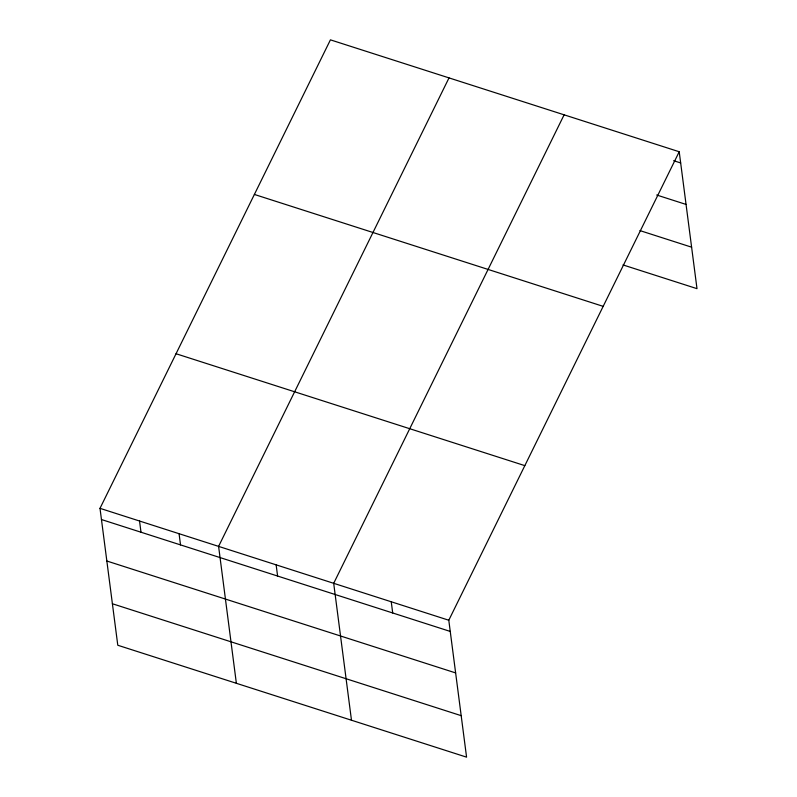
<?xml version="1.0" encoding="UTF-8"?>
<svg xmlns="http://www.w3.org/2000/svg" width="797" height="797" viewBox="0 0 797 797"><rect width="100%" height="100%" fill="white"/><g stroke="black" fill="none" stroke-linecap="round" stroke-linejoin="round"><path stroke-width="1.2" d="M679.213 151.749L448.791 620.235L466.574 757.15L117.787 645.251L100.004 508.337L330.426 39.85L679.213 151.749L696.996 288.663L623.005 264.923M449.01 77.897L218.597 546.383L236.37 683.298M564.117 114.828L333.694 583.314L351.477 720.219M673.624 160.685L680.668 162.947M656.698 195.016L686.058 204.43M639.931 230.592L691.607 247.18M254.382 194.448L603.18 306.357M176.047 353.738L524.834 465.637M100.004 508.337L448.791 620.235M101.458 519.534L450.245 631.433M106.848 561.018L455.635 672.917M112.397 603.757L461.184 715.666M391.247 601.775L392.702 612.973M276.141 564.844L277.595 576.042M179.066 533.701L180.52 544.899M139.535 521.019L140.989 532.217"/></g></svg>
